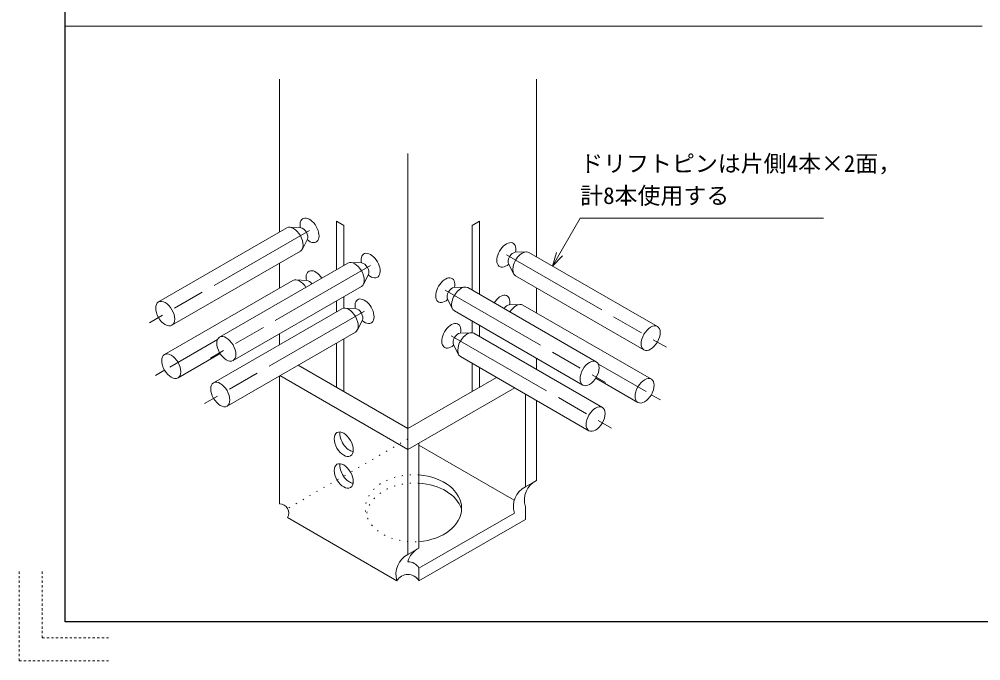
# Model space of a CAD drawing. Units: millimetres at full size, sheet at 1:5; details may follow other scales. Extents: x -1050 to 1050, y -742 to 742.
# Drawn here: x -1050 to -2, y -742 to -42 of the extents above; entities that cross this region are included whole.
import ezdxf
from ezdxf.enums import TextEntityAlignment as Align

# ---------------------------------------------------------------- set-up
doc = ezdxf.new("R2010")
doc.units = ezdxf.units.MM
doc.header["$LTSCALE"] = 5
for name, pattern in [('CHAIN_DOUBLE_DASH', [23.5, 12, -1.5, 3.5, -1.5, 3.5, -1.5]), ('DOTTED', [1.75, 0.25, -1.5]), ('USER1', [1, 0.5, -0.5])]:
    doc.linetypes.add(name, pattern=pattern)
for name, color, linetype, lineweight in [('0-0_レイヤ0', 4, 'Continuous', 18), ('1-0_レイヤ14', 7, 'Continuous', 13), ('1-1_レイヤ15', 3, 'USER1', 18)]:
    doc.layers.add(name, color=color, linetype=linetype, lineweight=lineweight)
doc.styles.add('ＭＳ ゴシック', font='')
doc.styles.get('ＭＳ ゴシック').set_extended_font_data('MS Gothic')

# ---------------------------------------------------------------- blocks, each defined once
blk = doc.blocks.new('DP')
at = {"layer": '0-0_レイヤ0', "color": 3}
for p, q in [((2598.853, 273.938), (2604.847, 274.219)), ((2606.389, 273.88), (2676.389, 233.465)), ((2595.223, 267.65), (2597.976, 262.318)), ((2599.041, 261.152), (2669.041, 220.738))]:
    blk.add_line(p, q, dxfattribs=at)
at = {"layer": '0-0_レイヤ0', "color": 3, "linetype": 'CHAIN_DOUBLE_DASH'}
blk.add_line((2594.055, 272.516), (2681.375, 222.102), dxfattribs=at)
at = {"layer": '0-0_レイヤ0', "color": 3}
for centre, major_axis, start_param, end_param in [((2597.729, 270.395), (1.942, 3.364), 0.3638447, 2.7777479), ((2602.715, 267.516), (3.674, 6.364), 6.2831853, 9.424778)]:
    blk.add_ellipse(centre, major_axis=major_axis, ratio=0.57735, start_param=start_param, end_param=end_param, dxfattribs=at)
blk.add_ellipse((2672.715, 227.102), major_axis=(3.674, 6.364), ratio=0.57735, dxfattribs=at)
blk = doc.blocks.new('DP1')
at = {"layer": '0-0_レイヤ0', "color": 3}
for p, q in [((2534.42, 273.88), (2464.42, 233.465)), ((2541.956, 273.938), (2535.962, 274.219)), ((2545.587, 267.65), (2542.833, 262.318)), ((2541.769, 261.152), (2471.769, 220.738))]:
    blk.add_line(p, q, dxfattribs=at)
at = {"layer": '0-0_レイヤ0', "color": 3, "linetype": 'CHAIN_DOUBLE_DASH'}
blk.add_line((2546.755, 272.516), (2459.434, 222.102), dxfattribs=at)
at = {"layer": '0-0_レイヤ0', "color": 3}
for centre, major_axis, start_param, end_param in [((2538.094, 267.516), (-3.674, 6.364), 3.1415927, 6.2831853), ((2543.08, 270.395), (-1.942, 3.364), 3.5054374, 5.9193406)]:
    blk.add_ellipse(centre, major_axis=major_axis, ratio=0.57735, start_param=start_param, end_param=end_param, dxfattribs=at)
blk.add_ellipse((2468.094, 227.102), major_axis=(-3.674, 6.364), ratio=0.57735, dxfattribs=at)
blk = doc.blocks.new('DP2')
at = {"layer": '0-0_レイヤ0', "color": 3, "linetype": 'CHAIN_DOUBLE_DASH'}
blk.add_line((2516.755, 316.637), (2429.434, 266.222), dxfattribs=at)
at = {"layer": '0-0_レイヤ0', "color": 3}
for p, q in [((2504.42, 318.001), (2434.42, 277.586)), ((2511.956, 318.058), (2505.962, 318.339)), ((2515.587, 311.771), (2512.833, 306.439)), ((2511.769, 305.273), (2441.769, 264.858))]:
    blk.add_line(p, q, dxfattribs=at)
for centre, major_axis, start_param, end_param in [((2508.094, 311.637), (-3.674, 6.364), 3.1415927, 6.2831853), ((2513.08, 314.515), (-1.942, 3.364), 3.5054374, 5.9193406)]:
    blk.add_ellipse(centre, major_axis=major_axis, ratio=0.57735, start_param=start_param, end_param=end_param, dxfattribs=at)
blk.add_ellipse((2438.094, 271.222), major_axis=(-3.674, 6.364), ratio=0.57735, dxfattribs=at)
blk = doc.blocks.new('DP3')
at = {"layer": '0-0_レイヤ0', "color": 3}
for p, q in [((2537.72, 298.775), (2467.72, 258.36)), ((2545.256, 298.832), (2539.262, 299.113)), ((2548.887, 292.545), (2546.133, 287.213)), ((2545.069, 286.047), (2475.069, 245.632))]:
    blk.add_line(p, q, dxfattribs=at)
at = {"layer": '0-0_レイヤ0', "color": 3, "linetype": 'CHAIN_DOUBLE_DASH'}
blk.add_line((2550.055, 297.411), (2462.734, 246.996), dxfattribs=at)
at = {"layer": '0-0_レイヤ0', "color": 3}
for centre, major_axis, start_param, end_param in [((2541.394, 292.411), (-3.674, 6.364), 3.1415927, 6.2831853), ((2546.38, 295.289), (-1.942, 3.364), 3.5054374, 5.9193406)]:
    blk.add_ellipse(centre, major_axis=major_axis, ratio=0.57735, start_param=start_param, end_param=end_param, dxfattribs=at)
blk.add_ellipse((2471.394, 251.996), major_axis=(-3.674, 6.364), ratio=0.57735, dxfattribs=at)

msp = doc.modelspace()

# ---------------------------------------------------------------- linework, layer by layer
at = {"layer": '0-0_レイヤ0', "color": 3}
for p, q in [((-766.205, -274.776), (-766.205, -108.088)), ((-486.205, -301.576), (-486.205, -108.088)), ((-626.205, -188.917), (-626.205, -550.517)), ((-704.205, -262.984), (-696.205, -267.603)), ((-704.205, -315.884), (-704.205, -262.984)), ((-696.205, -311.265), (-696.205, -267.603)), ((-548.205, -262.984), (-556.205, -267.603)), ((-556.205, -338.065), (-556.205, -267.603)), ((-548.205, -342.684), (-548.205, -262.984)), ((-766.205, -335.998), (-766.205, -308.718)), ((-751.574, -327.55), (-891.574, -408.379)), ((-736.501, -327.435), (-748.49, -326.873)), ((-696.205, -357.736), (-696.205, -345.206)), ((-486.205, -362.798), (-486.205, -335.518)), ((-704.205, -361.863), (-704.205, -349.825)), ((-515.909, -354.235), (-503.921, -353.673)), ((-500.836, -354.35), (-360.836, -435.179)), ((-556.205, -384.536), (-556.205, -372.006)), ((-548.205, -388.663), (-548.205, -376.625)), ((-766.205, -397.659), (-766.205, -385.621)), ((-704.205, -443.884), (-704.205, -395.804)), ((-696.205, -448.503), (-696.205, -391.185)), ((-830.995, -407.345), (-876.877, -433.835)), ((-556.205, -448.503), (-556.205, -417.985)), ((-486.205, -424.459), (-486.205, -412.421)), ((-745.844, -419.844), (-626.205, -488.917)), ((-548.205, -443.884), (-548.205, -422.604)), ((-766.205, -571.293), (-766.205, -431.6)), ((-765.844, -431.391), (-626.205, -512.011)), ((-529.776, -433.244), (-626.205, -488.917)), ((-421.415, -434.145), (-375.533, -460.635)), ((-509.776, -444.791), (-626.205, -512.011)), ((-498.205, -451.471), (-498.205, -552.546)), ((-486.205, -545.618), (-486.205, -458.4)), ((-626.205, -512.011), (-626.205, -626.447)), ((-614.205, -619.519), (-614.205, -505.083)), ((-614.205, -507.393), (-510.326, -567.367)), ((-498.205, -552.546), (-486.205, -545.618)), ((-498.205, -574.365), (-498.205, -588.222)), ((-757.545, -586.293), (-638.205, -655.194)), ((-510.205, -581.293), (-614.205, -641.338)), ((-498.205, -588.222), (-614.205, -655.194)), ((-626.205, -626.447), (-614.205, -619.519)), ((-614.205, -655.194), (-614.205, -641.338))]:
    msp.add_line(p, q, dxfattribs=at)
at = {"layer": '0-0_レイヤ0', "lineweight": 13}
for q in [(-464.278, -296.916), (-457.782, -300.666)]:
    msp.add_line((-468.53, -311.781), q, dxfattribs=at)
at = {"layer": '0-0_レイヤ0', "color": 3, "linetype": 'CHAIN_DOUBLE_DASH'}
for p, q in [((-833.825, -392.008), (-901.546, -431.107)), ((-418.585, -418.808), (-350.864, -457.907))]:
    msp.add_line(p, q, dxfattribs=at)
at = {"layer": '0-0_レイヤ0', "color": 3, "linetype": 'DOTTED'}
msp.add_line((-626.205, -500.464), (-757.545, -576.293), dxfattribs=at)
at = {"layer": '0-0_レイヤ0', "lineweight": 13}
msp.add_lwpolyline([(-468.53, -311.781), (-438.408, -259.608), (-173.1, -259.608)], dxfattribs=at)
at = {"layer": '0-0_レイヤ0', "color": 3}
for centre, radius, start, end in [((-486.939, -574.127), 24.344, 117.56575, 197.11947), ((-474.939, -567.199), 24.344, 117.56575, 197.11947), ((-766.205, -581.293), 10, 330, 90), ((-614.939, -648.028), 24.344, 117.56575, 197.11947), ((-602.939, -641.1), 24.344, 117.56575, 164.05062), ((-626.205, -648.266), 13.856, 30, 90.58505), ((-626.205, -662.122), 13.856, 30, 150)]:
    msp.add_arc(centre, radius, start, end, dxfattribs=at)
for centre, major_axis, ratio, start_param, end_param in [((-733.505, -272.868), (7.348, -12.728), 0.57735, 5.24936451, 10.45859876), ((-518.905, -299.668), (7.348, 12.728), 0.57735, 5.24936451, 10.45859876), ((-666.905, -311.319), (7.348, -12.728), 0.57735, 5.24936451, 10.45859876), ((-726.905, -330.278), (7.348, -12.728), 0.57735, 1.64679685, 4.17541346), ((-585.505, -338.119), (7.348, 12.728), 0.57735, 5.24936451, 10.45859876), ((-744.226, -340.278), (7.348, -12.728), 0.57735, 1.64679685, 3.14159265), ((-734.254, -334.521), (3.884, -6.728), 0.57735, 1.71493478, 2.77774795), ((-525.505, -357.078), (7.348, 12.728), 0.57735, 5.24936451, 7.77798111), ((-673.505, -361.109), (7.348, -12.728), 0.57735, 5.25899632, 10.45859876), ((-518.157, -361.321), (3.884, 6.728), 0.57735, 0.3638447, 1.42665788), ((-508.185, -367.078), (7.348, 12.728), 0.57735, 6.28318531, 7.77798111), ((-578.905, -387.909), (7.348, 12.728), 0.57735, 5.24936451, 10.44896694), ((-690.056, -500.772), (7.348, -12.728), 0.57735, 3.75845593, 5.90294228), ((-690.056, -535.413), (7.348, -12.728), 0.57735, 3.75845593, 5.90294228), ((-620.205, -576.133), (52.449, 0), 0.697996, 4.82703761, 7.73933301), ((-618.839, -585.151), (52.449, 0), 0.697996, 0.22954133, 1.4823356)]:
    msp.add_ellipse(centre, major_axis=major_axis, ratio=ratio, start_param=start_param, end_param=end_param, dxfattribs=at)
for centre, major_axis in [((-884.226, -421.107), (7.348, -12.728)), ((-368.185, -447.907), (7.348, 12.728)), ((-696.205, -506.238), (7.348, -12.728)), ((-696.205, -540.879), (7.348, -12.728))]:
    msp.add_ellipse(centre, major_axis=major_axis, ratio=0.57735, dxfattribs=at)
at = {"layer": '0-0_レイヤ0', "color": 3, "linetype": 'DOTTED'}
for centre, start_param, end_param in [((-620.205, -576.133), 1.4561477, 4.82703761), ((-618.839, -585.151), 1.4823356, 3.122782)]:
    msp.add_ellipse(centre, major_axis=(52.449, 0), ratio=0.697996, start_param=start_param, end_param=end_param, dxfattribs=at)
at = {"layer": '1-0_レイヤ14', "lineweight": 18}
msp.add_line((0, -50), (-1000, -50), dxfattribs=at)
at = {"layer": '1-1_レイヤ15', "color": 2, "linetype": 'Continuous', "lineweight": 25}
for p, q in [((-1000, -700), (-1000, 600)), ((1000, -700), (-1000, -700))]:
    msp.add_line(p, q, dxfattribs=at)
at = {"layer": '1-1_レイヤ15'}
for p, q in [((-1050, -742.5), (-1050, -642.5)), ((-1025, -717.5), (-1025, -642.5)), ((-1025, -717.5), (-950, -717.5)), ((-1050, -742.5), (-950, -742.5))]:
    msp.add_line(p, q, dxfattribs=at)

# ---------------------------------------------------------------- block references
at = {"layer": '0-0_レイヤ0', "xscale": 2, "yscale": 2}
for name, p in [('DP2', (-5767.014, -906.141)), ('DP', (-5707.014, -844.7)), ('DP3', (-5767.014, -906.141)), ('DP', (-5773.614, -883.151)), ('DP1', (-5767.014, -906.141)), ('DP', (-5767.014, -932.941))]:
    msp.add_blockref(name, p, dxfattribs=at)

# ---------------------------------------------------------------- texts
at = {"layer": '0-0_レイヤ0', "color": 7, "style": 'ＭＳ ゴシック'}
for s, p in [('ドリフトピンは片側4本×2面，', (-438.408, -214.608)), ('計8本使用する', (-438.408, -249.608))]:
    msp.add_text(s, height=18.33, dxfattribs=at).set_placement(p, align=Align.BOTTOM_LEFT)

doc.saveas('drawing.dxf')
